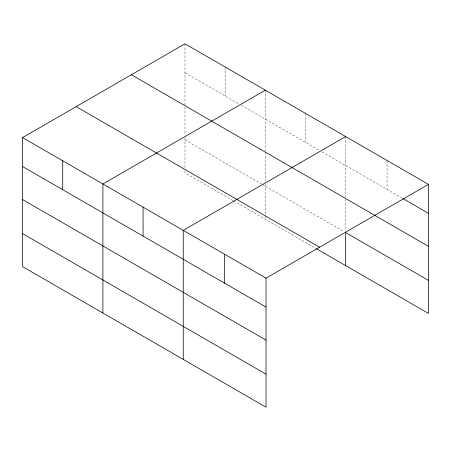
<?xml version="1.0" encoding="UTF-8"?>
<svg xmlns="http://www.w3.org/2000/svg" width="451" height="451" viewBox="0 0 451 451"><rect width="100%" height="100%" fill="white"/><g stroke="black" fill="none" stroke-linecap="round" stroke-linejoin="round"><path stroke-width="0.34" stroke-dasharray="2.25 1.69" d="M184.978 72.746L239.148 104.023M241.584 105.427L319.494 150.409M321.929 151.818L402.275 198.203M184.978 139.816L261.67 184.093M262.279 184.448L343.842 231.538M233.06 200.61L184.978 172.851L184.978 169.334M233.669 200.966L315.841 248.405M387.059 160.477L387.059 189.42M345.669 136.58L345.669 197.149M345.669 199.252L345.669 231.2M305.496 113.387L305.496 142.33M265.323 90.194L265.323 150.764M265.323 152.167L265.323 181.341M265.323 184.121L265.323 215.02M265.323 215.725L265.323 219.237M225.15 67.002L225.15 95.939M184.978 43.809L184.978 105.077M184.978 107.169L184.978 134.95M184.978 137.73L184.978 168.635"/><path stroke-width="0.68" d="M266.022 340.127L266.022 278.149L22.55 137.583L22.55 266.626L266.022 407.191L266.022 340.127L22.55 199.556M22.55 137.583L184.978 43.809L428.45 184.374L428.45 313.417L316.45 248.755M265.323 90.194L102.896 183.969L102.896 313.011M345.669 136.58L183.241 230.36L183.241 359.402M266.022 278.149L428.45 184.374M402.884 198.558L428.45 213.317M131.376 74.753L428.45 246.347M428.45 280.387L345.669 232.592L345.669 265.622M76.151 106.639L319.624 247.204M22.55 166.52L266.022 307.092M22.55 233.59L266.022 374.161M224.632 254.257L224.632 283.194M143.068 207.161L143.068 236.104M62.723 160.776L62.723 189.719"/></g></svg>
